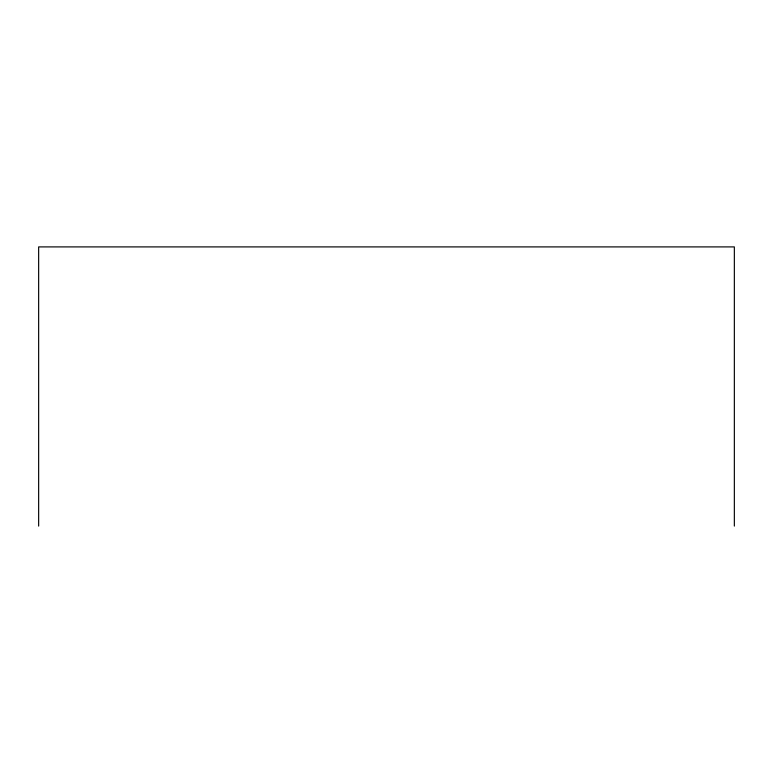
<?xml version="1.0" encoding="UTF-8"?>
<svg xmlns="http://www.w3.org/2000/svg" width="773" height="773" viewBox="0 0 773 773"><rect width="100%" height="100%" fill="white"/><g stroke="black" fill="none" stroke-linecap="round" stroke-linejoin="round"><path stroke-width="1.16" d="M734.35 526.094L734.35 246.906L38.65 246.906L38.65 526.094"/></g></svg>
